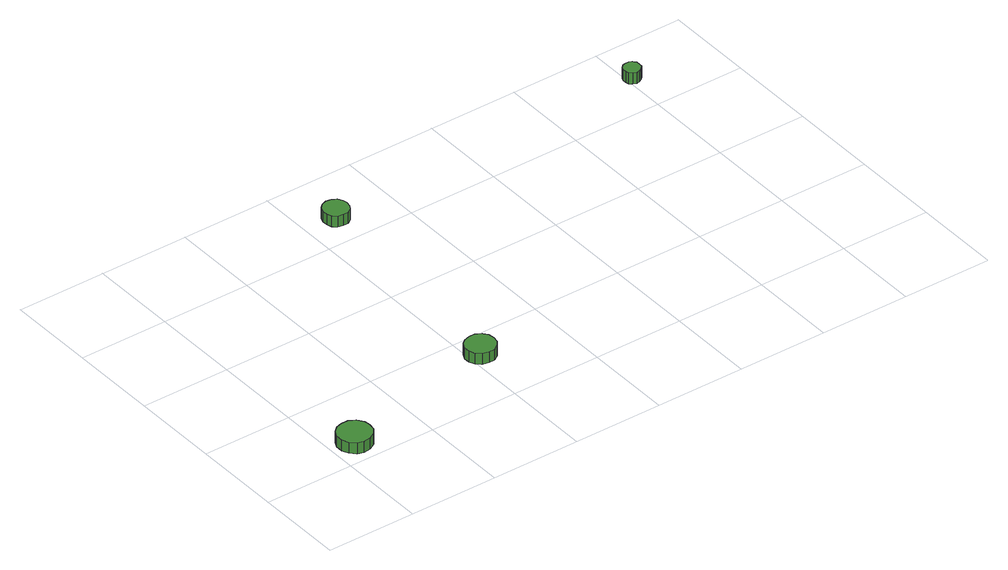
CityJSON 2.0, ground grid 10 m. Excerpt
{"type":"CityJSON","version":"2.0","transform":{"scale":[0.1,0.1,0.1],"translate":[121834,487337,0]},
"CityObjects":{
"tree1":{"type":"SolitaryVegetationObject","attributes":{"function":"something"},"geometry":[{"type":"MultiSurface","lod":"1","boundaries":[[[0,1,2,3,4,5,6,7,8,9,10,11,12,13,14]],[[15,16,17,18,19,20,21,22,23,24,25,26,27,28,29]],[[0,29,28,1]],[[1,28,27,2]],[[2,27,26,3]],[[3,26,25,4]],[[4,25,24,5]],[[5,24,23,6]],[[6,23,22,7]],[[7,22,21,8]],[[8,21,20,9]],[[9,20,19,10]],[[10,19,18,11]],[[11,18,17,12]],[[12,17,16,13]],[[13,16,15,14]],[[14,15,29,0]]]}]},
"tree2":{"type":"SolitaryVegetationObject","attributes":{"function":"something"},"geometry":[{"type":"MultiSurface","lod":"1","boundaries":[[[30,31,32,33,34,35,36,37,38,39,40,41,42,43,44]],[[45,46,47,48,49,50,51,52,53,54,55,56,57,58,59]],[[30,59,58,31]],[[31,58,57,32]],[[32,57,56,33]],[[33,56,55,34]],[[34,55,54,35]],[[35,54,53,36]],[[36,53,52,37]],[[37,52,51,38]],[[38,51,50,39]],[[39,50,49,40]],[[40,49,48,41]],[[41,48,47,42]],[[42,47,46,43]],[[43,46,45,44]],[[44,45,59,30]]]}]},
"tree3":{"type":"SolitaryVegetationObject","attributes":{"function":"something"},"geometry":[{"type":"MultiSurface","lod":"1","boundaries":[[[60,61,62,63,64,65,66,67,68,69,70,71,72,73,74]],[[75,76,77,78,79,80,81,82,83,84,85,86,87,88,89]],[[60,89,88,61]],[[61,88,87,62]],[[62,87,86,63]],[[63,86,85,64]],[[64,85,84,65]],[[65,84,83,66]],[[66,83,82,67]],[[67,82,81,68]],[[68,81,80,69]],[[69,80,79,70]],[[70,79,78,71]],[[71,78,77,72]],[[72,77,76,73]],[[73,76,75,74]],[[74,75,89,60]]]}]},
"tree4":{"type":"SolitaryVegetationObject","attributes":{"function":"something"},"geometry":[{"type":"MultiSurface","lod":"1","boundaries":[[[90,91,92,93,94,95,96,97,98,99,100,101,102,103,104]],[[105,106,107,108,109,110,111,112,113,114,115,116,117,118,119]],[[90,119,118,91]],[[91,118,117,92]],[[92,117,116,93]],[[93,116,115,94]],[[94,115,114,95]],[[95,114,113,96]],[[96,113,112,97]],[[97,112,111,98]],[[98,111,110,99]],[[99,110,109,100]],[[100,109,108,101]],[[101,108,107,102]],[[102,107,106,103]],[[103,106,105,104]],[[104,105,119,90]]]}]}
},
"vertices":[
[45,28,21],[44,35,21],[39,42,21],[32,46,21],[24,46,21],[17,44,21],[11,39,21],[8,32,21],[8,24,21],[11,17,21],[17,11,21],[24,9,21],[32,10,21],[39,14,21],[44,20,21],[44,20,8],[39,14,8],[32,10,8],[24,9,8],[17,11,8],[11,17,8],[8,24,8],[8,32,8],[11,39,8],[17,44,8],[24,46,8],[32,46,8],[39,42,8],[44,35,8],[45,28,8],
[229,72,20],[228,79,20],[224,84,20],[218,88,20],[211,88,20],[204,86,20],[199,82,20],[196,75,20],[196,69,20],[199,62,20],[204,58,20],[211,56,20],[218,56,20],[224,60,20],[228,65,20],[228,65,7],[224,60,7],[218,56,7],[211,56,7],[204,58,7],[199,62,7],[196,69,7],[196,75,7],[199,82,7],[204,86,7],[211,88,7],[218,88,7],[224,84,7],[228,79,7],[229,72,7],
[249,336,21],[248,341,21],[245,346,21],[240,349,21],[234,350,21],[228,348,21],[224,344,21],[222,338,21],[222,333,21],[224,327,21],[228,323,21],[234,322,21],[240,322,21],[245,325,21],[248,330,21],[248,330,8],[245,325,8],[240,322,8],[234,322,8],[228,323,8],[224,327,8],[222,333,8],[222,338,8],[224,344,8],[228,348,8],[234,350,8],[240,349,8],[245,346,8],[248,341,8],[249,336,8],
[615,350,20],[615,354,20],[612,357,20],[609,359,20],[605,359,20],[601,358,20],[598,355,20],[597,352,20],[597,348,20],[598,344,20],[601,342,20],[605,340,20],[609,341,20],[612,343,20],[615,346,20],[615,346,7],[612,343,7],[609,341,7],[605,340,7],[601,342,7],[598,344,7],[597,348,7],[597,352,7],[598,355,7],[601,358,7],[605,359,7],[609,359,7],[612,357,7],[615,354,7],[615,350,7]
]}
